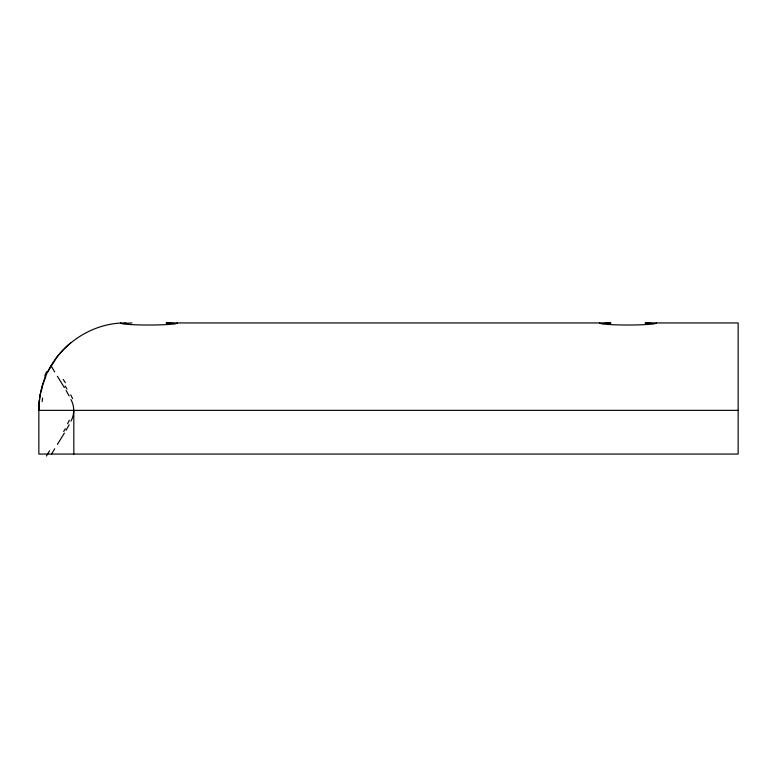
<?xml version="1.0" encoding="UTF-8"?>
<svg xmlns="http://www.w3.org/2000/svg" width="777" height="777" viewBox="0 0 777 777"><rect width="100%" height="100%" fill="white"/><g stroke="black" fill="none" stroke-linecap="round" stroke-linejoin="round"><path stroke-width="1.17" d="M653.476 323.553L645.056 322.941L738.15 322.941L738.15 454.059L38.85 454.059L38.86 408.935L39.51 399.601M70.979 399.601C74.631 406.264 74.631 414.442 70.979 421.105M40.054 395.901L41.132 390.491M738.15 410.353L38.85 410.353A63.112 44.629 -90 0 1 40.336 394.192C47.115 353.807 85.451 322.241 126.262 322.941M41.861 387.606L45.756 376.301M47.756 371.911L56.566 357.624M69.143 424.805L66.094 430.215M51.515 454.059L54.711 448.795M64.374 433.1L57.411 444.405M123.524 323.553L131.944 322.941M602.544 323.553L610.965 322.941L166.035 322.941L174.456 323.553M57.411 376.301L64.374 387.606M54.711 371.911L51.039 365.831M66.094 390.491L69.143 395.901M73.815 410.353L73.815 454.059M38.85 410.353A63.112 44.629 90 0 1 40.336 394.192M70.678 394.881A64.19 55.148 76.1 0 1 72.611 398.688M65.151 386.033A112.869 37.811 63.6 0 1 66.939 389.024M65.365 382.74A108.702 8.809 56.5 0 1 63.277 379.429M56.527 357.575A111.655 78.943 -90 0 1 70.678 342.89M42.143 401.573A64.19 31.906 81.9 0 1 42.56 398.086M41.463 390.608A112.869 95.289 38.7 0 1 42.162 387.713M44.745 376.058A108.702 90.336 -8.4 0 1 46.669 371.6M46.465 456.021A108.702 15.025 -55.2 0 1 49.611 450.728M65.278 428.797A112.869 34.975 -63.3 0 1 63.627 431.585M69.338 420.182A64.19 51.447 -73.5 0 1 67.58 423.766M656.361 322.911A28.37 2.04 0 0 1 628.01 325.029A28.37 2.04 0 0 1 599.659 322.911M177.341 322.911A28.37 2.04 0 0 1 148.99 325.029A28.37 2.04 0 0 1 120.639 322.911"/></g></svg>
